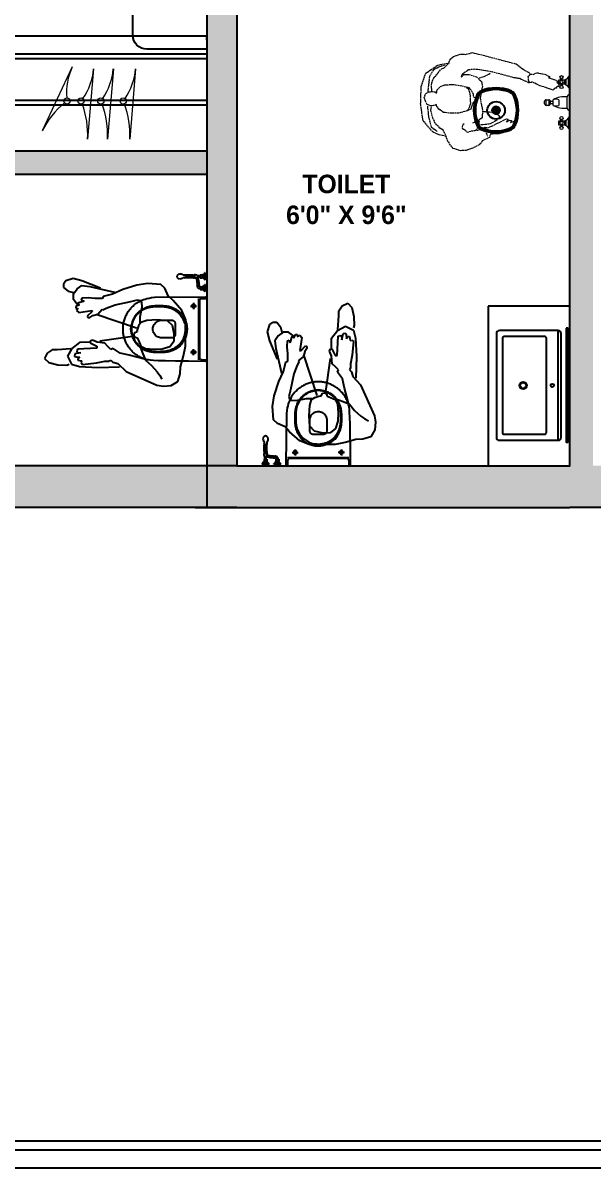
# Model space of a CAD drawing. Header units: inches. Extents: x 9636 to 21597, y -10243 to 557.
# Drawn here: x 15646.3 to 15769.6, y -8296.4 to -8049 of the extents above; entities that cross this region are included whole.
import ezdxf

# ---------------------------------------------------------------- set-up
doc = ezdxf.new("R2010")
doc.units = ezdxf.units.IN
doc.header["$MEASUREMENT"] = 0
doc.linetypes.add('ACAD_ISO02W100', pattern=[15, 12, -3])
doc.linetypes.add('CENTER2', pattern=[1.125, 0.75, -0.125, 0.125, -0.125])
for name, color, linetype, lineweight in [('col.', 31, 'Continuous', 0), ('FURNI', 140, 'Continuous', 18), ('Furniture', 251, 'Continuous', 18), ('WALL', 23, 'Continuous', 15)]:
    doc.layers.add(name, color=color, linetype=linetype, lineweight=lineweight)
for name, color, linetype in [('Edges', 7, 'Continuous'), ('IEL-HATCH-002', 7, 'Continuous'), ('sanit acces', 4, 'Continuous')]:
    doc.layers.add(name, color=color, linetype=linetype)
doc.styles.add('HEMI', font='stylu.ttf')
doc.styles.get("Standard").update_dxf_attribs({"font": 'arial.ttf'})
doc.dimstyles.get("Standard").update_dxf_attribs({"dimtxt": 0.18, "dimasz": 0.18, "dimexe": 0.18, "dimexo": 0.0625, "dimgap": 0.09, "dimtad": 0, "dimtih": 1, "dimtoh": 1, "dimdec": 0, "dimzin": 0, "dimdsep": 46, "dimlunit": 4, "dimtxsty": 'Standard', "dimcen": 0.09, "dimadec": 0, "dimazin": 0, "dimtfac": 1, "dimtdec": 0, "dimtofl": 0, "dimtmove": 0, "dimatfit": 3, "dimfxl": 1, "dimtolj": 1, "dimtzin": 0, "dimarcsym": 0})

# ---------------------------------------------------------------- blocks, each defined once
blk = doc.blocks.new('R91')
at = {"color": 9, "linetype": 'ByBlock', "true_color": 0xbbbcbf}
for p, q in [((-441, 953), (-503, 917)), ((-372, 958), (-441, 953)), ((-313, 950), (-372, 958)), ((-34, 825), (-313, 950)), ((-524, 846), (-527, 783)), ((-503, 917), (-524, 846)), ((-340, 863), (-358, 896)), ((-316, 828), (-340, 863)), ((-265, 771), (-316, 828)), ((-527, 783), (-554, 685)), ((-209, 724), (-265, 771)), ((41, 754), (-34, 825)), ((222, 789), (26, 783)), ((85, 742), (41, 754)), ((103, 724), (85, 742)), ((124, 733), (103, 724)), ((157, 733), (124, 733)), ((234, 748), (157, 733)), ((388, 780), (222, 789)), ((359, 762), (234, 748)), ((371, 745), (359, 762)), ((368, 730), (371, 745)), ((403, 724), (368, 730)), ((460, 759), (388, 780)), ((495, 688), (460, 759)), ((501, 768), (481, 759)), ((582, 765), (501, 768)), ((665, 745), (582, 765)), ((704, 709), (665, 745)), ((-554, 685), (-572, 596)), ((-286, 623), (-361, 620)), ((-209, 617), (-286, 623)), ((-185, 667), (-209, 724)), ((-200, 715), (-63, 679)), ((-161, 602), (-185, 667)), ((-63, 679), (20, 661)), ((20, 661), (82, 617)), ((82, 617), (103, 626)), ((103, 626), (130, 599)), ((231, 614), (406, 623)), ((374, 656), (430, 667)), ((409, 653), (374, 656)), ((383, 697), (403, 709)), ((418, 694), (383, 697)), ((403, 709), (403, 724)), ((406, 623), (412, 638)), ((412, 638), (409, 653)), ((433, 691), (418, 694)), ((430, 667), (433, 691)), ((457, 617), (495, 688)), ((466, 620), (588, 629)), ((588, 629), (635, 629)), ((635, 629), (680, 659)), ((680, 659), (704, 709)), ((-572, 596), (-574, 359)), ((-468, 549), (-470, 486)), ((-429, 599), (-468, 549)), ((-361, 620), (-429, 599)), ((-167, 596), (-209, 617)), ((-149, 552), (-167, 596)), ((-135, 522), (-149, 552)), ((-117, 516), (-135, 522)), ((-93, 510), (204, 552)), ((130, 599), (157, 569)), ((157, 569), (228, 561)), ((228, 561), (270, 543)), ((231, 596), (231, 614)), ((290, 566), (231, 596)), ((270, 543), (290, 552)), ((290, 552), (290, 566)), ((293, 561), (388, 563)), ((388, 563), (457, 617)), ((-470, 486), (-453, 409)), ((-147, 412), (-132, 457)), ((-135, 468), (-108, 480)), ((-132, 457), (-135, 468)), ((-129, 433), (237, 311)), ((-105, 498), (-117, 516)), ((-108, 480), (-105, 498)), ((-574, 359), (-539, 275)), ((-453, 409), (-408, 367)), ((-408, 367), (-313, 359)), ((-313, 359), (-221, 365)), ((-221, 365), (-167, 382)), ((-176, 243), (-158, 335)), ((-167, 382), (-147, 412)), ((-158, 335), (-158, 385)), ((267, 320), (222, 308)), ((293, 338), (267, 320)), ((273, 284), (317, 326)), ((311, 338), (293, 338)), ((317, 326), (311, 338)), ((-539, 275), (-459, 183)), ((-173, 198), (-176, 243)), ((65, 222), (-78, 192)), ((145, 252), (65, 222)), ((177, 269), (145, 252)), ((183, 261), (177, 269)), ((222, 308), (183, 261)), ((276, 275), (273, 284)), ((394, 293), (276, 275)), ((344, 189), (403, 207)), ((388, 222), (421, 237)), ((406, 216), (388, 222)), ((415, 275), (394, 293)), ((400, 255), (415, 275)), ((421, 252), (400, 255)), ((403, 207), (406, 216)), ((406, 222), (442, 174)), ((421, 237), (421, 252)), ((-459, 183), (-414, 142)), ((-414, 142), (-384, 73)), ((-164, 183), (-173, 198)), ((-138, 177), (-164, 183)), ((-78, 192), (-138, 177)), ((-4, 85), (88, 127)), ((177, 85), (70, 109)), ((88, 127), (174, 148)), ((174, 148), (180, 166)), ((180, 166), (246, 166)), ((246, 166), (308, 160)), ((308, 160), (365, 163)), ((371, 180), (344, 189)), ((365, 163), (371, 180)), ((442, 124), (409, 79)), ((442, 174), (442, 124)), ((490, 100), (442, 112)), ((-384, 73), (-349, 38)), ((-349, 38), (-230, 29)), ((-230, 29), (-132, 44)), ((-132, 44), (-4, 85)), ((293, 59), (177, 85)), ((198, 73), (365, 5)), ((365, 50), (293, 59)), ((409, 79), (365, 50)), ((365, 5), (445, -16)), ((445, -16), (510, 5)), ((531, 68), (490, 100)), ((510, 5), (531, 35)), ((531, 35), (531, 68))]:
    blk.add_line(p, q, dxfattribs=at)
blk = doc.blocks.new('wall handshower (top)')
at = {"color": 0}
for p, q in [((29.5, 0), (-29.5, 0)), ((-29.5, 0), (-29.5, -2.7)), ((29.5, 0), (29.5, -2.7)), ((129.5, 0), (70.5, 0)), ((70.5, 0), (70.5, -2.7)), ((129.5, 0), (129.5, -2.7)), ((-27.3, -4), (27.3, -4)), ((-21.5, -10.1), (0, -10.1)), ((-14.1, -10.1), (-14.1, -24.7)), ((-12, -42.7), (-12, -25.9)), ((-12, -25.9), (-0.1, -25.9)), ((-12, -42.7), (11.8, -42.7)), ((-6, -25.9), (-6, -10.1)), ((11.8, -25.9), (-0.1, -25.9)), ((21.5, -10.1), (0, -10.1)), ((5.9, -25.9), (5.9, -10.1)), ((11.8, -42.7), (11.8, -25.9)), ((14, -10.1), (14, -24.7)), ((72.7, -4), (127.3, -4)), ((78.5, -10.1), (100, -10.1)), ((85.9, -10.1), (85.9, -24.7)), ((88, -42.7), (88, -25.9)), ((88, -25.9), (99.9, -25.9)), ((88, -42.7), (111.8, -42.7)), ((88, -101), (88, -95.2)), ((94, -25.9), (94, -10.1)), ((94.8, -45.5), (94.8, -67.4)), ((111.8, -25.9), (99.9, -25.9)), ((121.5, -10.1), (100, -10.1)), ((105.1, -45.5), (105.1, -67.7)), ((105.9, -25.9), (105.9, -10.1)), ((111.1, -101), (111.1, -95.2)), ((111.8, -42.7), (111.8, -25.9)), ((114, -10.1), (114, -24.7)), ((88, -108.4), (88, -165.2)), ((88.6, -107.2), (88.6, -164.5)), ((89.5, -105.8), (89.5, -163.6)), ((90.7, -104.4), (90.7, -162.5)), ((92.2, -103.2), (92.2, -161.5)), ((93.8, -102.1), (93.8, -160.7)), ((95.7, -101.4), (95.7, -160)), ((97.7, -100.9), (97.7, -159.6)), ((99.7, -100.8), (99.7, -159.5)), ((101.7, -101), (101.7, -159.7)), ((103.7, -101.5), (103.7, -160.1)), ((105.5, -102.3), (105.5, -160.8)), ((107.1, -103.3), (107.1, -161.6)), ((108.5, -104.5), (108.5, -162.6)), ((109.6, -105.8), (109.6, -163.6)), ((110.4, -107), (110.4, -164.4)), ((110.9, -107.8), (110.9, -164.9)), ((111.1, -108.4), (111.1, -165.2))]:
    blk.add_line(p, q, dxfattribs=at)
for centre, radius, start, end in [((-27.4, -1.6), 2.41, 207.91788, 271.97177), ((-15, 2), 13.8, 205.78965, 241.65642), ((-10.4, -20.2), 5.86, 230.07929, 254.09241), ((16.8, -40.9), 24.5, 184.30109, 218.58505), ((22.3, -35.7), 32.1, 219.66968, 269.63365), ((22, -37.7), 15.3, 199.05037, 270.60848), ((10.2, -20.2), 5.86, 285.90759, 309.92071), ((15, 2), 13.8, 298.34358, 334.21035), ((-21.2, -678.9), 627.4, 81.06025, 86.04027), ((-119, -1558.6), 1497.4, 82.50725, 84.59327), ((27.4, -1.6), 2.41, 268.02823, 332.08212), ((72.6, -1.6), 2.41, 207.91788, 271.97177), ((85, 2), 13.8, 205.78965, 241.65642), ((71.4, -103.7), 44.8, 58.5932, 83.7686), ((73.1, -100.5), 26.8, 64.08238, 83.22663), ((115.2, -81.1), 30.7, 168.40043, 207.22729), ((99.5, -83.4), 16.7, 30.51062, 149.48938), ((89.6, -20.2), 5.86, 230.07929, 254.09241), ((99.6, -108.5), 17.6, 49.01472, 130.98528), ((99.6, -109.9), 14.6, 37.5398, 142.4602), ((99.6, -110.3), 13.8, 33.13706, 146.86294), ((99.9, -36.8), 10, 215.7762, 324.2238), ((83.8, -81.1), 30.7, 332.77271, 11.59957), ((110.2, -20.2), 5.86, 285.90759, 309.92071), ((115, 2), 13.8, 298.34358, 334.21035), ((127.4, -1.6), 2.41, 268.02823, 332.08212), ((72.4, -182), 17, 302.64813, 343.71205), ((90.1, -104.7), 2.8, 137.30645, 222.69355), ((90.1, -168.9), 2.8, 137.30645, 222.69355), ((89.2, -101.9), 1.5, 143.14409, 216.85591), ((89.2, -107.5), 1.5, 143.14409, 216.85591), ((89.2, -166.1), 1.5, 143.14409, 216.85591), ((89.2, -171.7), 1.5, 143.14409, 216.85591), ((99.6, -112.3), 12.9, 26.35513, 153.64487), ((99.6, -113.4), 12.6, 23.43682, 156.56318), ((99.6, -174.1), 14.6, 37.5398, 142.4602), ((99.6, -174.6), 13.8, 33.13706, 146.86294), ((99.6, -176.5), 12.9, 26.35513, 153.64487), ((99.6, -177.6), 12.6, 23.43682, 156.56318), ((41.8, -182.1), 47.1, 354.37474, 11.64294), ((157.3, -182.1), 47.1, 168.35706, 185.62526), ((126.7, -182), 17, 196.28795, 237.35187), ((109.9, -101.9), 1.5, 323.14409, 36.85591), ((109.1, -104.7), 2.8, 317.30645, 42.69355), ((109.9, -107.5), 1.5, 323.14409, 36.85591), ((109.9, -166.1), 1.5, 323.14409, 36.85591), ((109.1, -168.9), 2.8, 317.30645, 42.69355), ((109.9, -171.7), 1.5, 323.14409, 36.85591), ((119.7, -215.3), 42.7, 153.51235, 181.25169), ((99.5, -216.6), 22.5, 179.13511, 0.86489), ((79.4, -215.3), 42.7, 358.74831, 26.48765)]:
    blk.add_arc(centre, radius, start, end, dxfattribs=at)
blk = doc.blocks.new('Duravit Wall Hung Toilet pl')
at = {"layer": 'Edges'}
for p, q in [((0.4989, 0.516), (0.4995, 0.5167)), ((0.4995, 0.5167), (0.5002, 0.5173)), ((0.5002, 0.5173), (0.501, 0.5178)), ((0.501, 0.5178), (0.5018, 0.5183)), ((0.5018, 0.5183), (0.5027, 0.5186)), ((0.5027, 0.5186), (0.5036, 0.5187)), ((0.5036, 0.5187), (0.5045, 0.5188)), ((0.5045, 0.5188), (0.5074, 0.5188)), ((0.5074, 0.4888), (0.5074, 0.5188)), ((0.5074, 0.5188), (0.8527, 0.5188)), ((0.8527, 0.4888), (0.8527, 0.5188)), ((0.8527, 0.5188), (0.8556, 0.5188)), ((0.8556, 0.5188), (0.8565, 0.5187)), ((0.8565, 0.5187), (0.8574, 0.5186)), ((0.8574, 0.5186), (0.8583, 0.5183)), ((0.8583, 0.5183), (0.8591, 0.5178)), ((0.8591, 0.5178), (0.8599, 0.5173)), ((0.8599, 0.5173), (0.8606, 0.5167)), ((0.8606, 0.5167), (0.8612, 0.516)), ((0.4975, 0.5127), (0.4977, 0.5136)), ((0.4975, 0.5118), (0.4975, 0.5127)), ((0.5001, 0.2238), (0.4975, 0.5118)), ((0.4977, 0.5136), (0.498, 0.5144)), ((0.498, 0.5144), (0.4984, 0.5153)), ((0.4984, 0.5153), (0.4989, 0.516)), ((0.5075, 0.4875), (0.5074, 0.4888)), ((0.8527, 0.4738), (0.5074, 0.4738)), ((0.5078, 0.4862), (0.5075, 0.4875)), ((0.5082, 0.485), (0.5078, 0.4862)), ((0.5088, 0.4838), (0.5082, 0.485)), ((0.5095, 0.4827), (0.5088, 0.4838)), ((0.5104, 0.4817), (0.5095, 0.4827)), ((0.5113, 0.4809), (0.5104, 0.4817)), ((0.5124, 0.4801), (0.5113, 0.4809)), ((0.5136, 0.4796), (0.5124, 0.4801)), ((0.5148, 0.4791), (0.5136, 0.4796)), ((0.5161, 0.4789), (0.5148, 0.4791)), ((0.5174, 0.4788), (0.5161, 0.4789)), ((0.8427, 0.4788), (0.5174, 0.4788)), ((0.543, 0.4509), (0.5451, 0.4525)), ((0.5451, 0.4525), (0.5475, 0.4535)), ((0.5475, 0.4535), (0.5501, 0.4538)), ((0.5501, 0.4538), (0.5501, 0.4608)), ((0.5501, 0.4538), (0.5526, 0.4535)), ((0.5501, 0.4438), (0.5501, 0.4538)), ((0.5526, 0.4535), (0.5551, 0.4525)), ((0.5551, 0.4525), (0.5571, 0.4509)), ((0.803, 0.4509), (0.8051, 0.4525)), ((0.8051, 0.4525), (0.8075, 0.4535)), ((0.8075, 0.4535), (0.8101, 0.4538)), ((0.8101, 0.4538), (0.8101, 0.4608)), ((0.8101, 0.4538), (0.8126, 0.4535)), ((0.8101, 0.4438), (0.8101, 0.4538)), ((0.8126, 0.4535), (0.8151, 0.4525)), ((0.8151, 0.4525), (0.8171, 0.4509)), ((0.844, 0.4789), (0.8427, 0.4788)), ((0.8453, 0.4791), (0.844, 0.4789)), ((0.8465, 0.4796), (0.8453, 0.4791)), ((0.8477, 0.4801), (0.8465, 0.4796)), ((0.8488, 0.4809), (0.8477, 0.4801)), ((0.8498, 0.4817), (0.8488, 0.4809)), ((0.8506, 0.4827), (0.8498, 0.4817)), ((0.8513, 0.4838), (0.8506, 0.4827)), ((0.8519, 0.485), (0.8513, 0.4838)), ((0.8523, 0.4862), (0.8519, 0.485)), ((0.8526, 0.4875), (0.8523, 0.4862)), ((0.8527, 0.4888), (0.8526, 0.4875)), ((0.8612, 0.516), (0.8617, 0.5153)), ((0.8617, 0.5153), (0.8621, 0.5144)), ((0.8621, 0.5144), (0.8624, 0.5136)), ((0.8624, 0.5136), (0.8626, 0.5127)), ((0.8626, 0.5127), (0.8626, 0.5118)), ((0.5331, 0.4438), (0.5401, 0.4438)), ((0.5401, 0.4438), (0.5404, 0.4464)), ((0.5404, 0.4412), (0.5401, 0.4438)), ((0.5401, 0.4438), (0.5501, 0.4438)), ((0.5404, 0.4464), (0.5414, 0.4488)), ((0.5414, 0.4388), (0.5404, 0.4412)), ((0.5414, 0.4488), (0.543, 0.4509)), ((0.543, 0.4367), (0.5414, 0.4388)), ((0.5451, 0.4351), (0.543, 0.4367)), ((0.5475, 0.4341), (0.5451, 0.4351)), ((0.5501, 0.4338), (0.5475, 0.4341)), ((0.5501, 0.4438), (0.5601, 0.4438)), ((0.5501, 0.4338), (0.5501, 0.4438)), ((0.5526, 0.4341), (0.5501, 0.4338)), ((0.5501, 0.4268), (0.5501, 0.4338)), ((0.5551, 0.4351), (0.5526, 0.4341)), ((0.5571, 0.4367), (0.5551, 0.4351)), ((0.5571, 0.4509), (0.5587, 0.4488)), ((0.5587, 0.4388), (0.5571, 0.4367)), ((0.5587, 0.4488), (0.5597, 0.4464)), ((0.5597, 0.4412), (0.5587, 0.4388)), ((0.5597, 0.4464), (0.5601, 0.4438)), ((0.5601, 0.4438), (0.5597, 0.4412)), ((0.5601, 0.4438), (0.5671, 0.4438)), ((0.8001, 0.4438), (0.7931, 0.4438)), ((0.8001, 0.4438), (0.8004, 0.4464)), ((0.8101, 0.4438), (0.8001, 0.4438)), ((0.8004, 0.4412), (0.8001, 0.4438)), ((0.8004, 0.4464), (0.8014, 0.4488)), ((0.8014, 0.4388), (0.8004, 0.4412)), ((0.8014, 0.4488), (0.803, 0.4509)), ((0.803, 0.4367), (0.8014, 0.4388)), ((0.8051, 0.4351), (0.803, 0.4367)), ((0.8075, 0.4341), (0.8051, 0.4351)), ((0.8101, 0.4338), (0.8075, 0.4341)), ((0.8201, 0.4438), (0.8101, 0.4438)), ((0.8101, 0.4338), (0.8101, 0.4438)), ((0.8126, 0.4341), (0.8101, 0.4338)), ((0.8101, 0.4268), (0.8101, 0.4338)), ((0.8151, 0.4351), (0.8126, 0.4341)), ((0.8171, 0.4367), (0.8151, 0.4351)), ((0.8171, 0.4509), (0.8187, 0.4488)), ((0.8187, 0.4388), (0.8171, 0.4367)), ((0.8187, 0.4488), (0.8197, 0.4464)), ((0.8197, 0.4412), (0.8187, 0.4388)), ((0.8197, 0.4464), (0.8201, 0.4438)), ((0.8201, 0.4438), (0.8197, 0.4412)), ((0.8271, 0.4438), (0.8201, 0.4438))]:
    blk.add_line(p, q, dxfattribs=at)
for points in [[(0.8626, 0.5118), (0.8616, 0.4157), (0.8606, 0.3413), (0.8595, 0.2857), (0.8583, 0.2458), (0.857, 0.2184), (0.8556, 0.2007), (0.8541, 0.1894), (0.8525, 0.1816), (0.8507, 0.1747), (0.8488, 0.1682), (0.8467, 0.1621), (0.8445, 0.1562), (0.8422, 0.1506), (0.8397, 0.1451), (0.837, 0.1399), (0.8342, 0.1348), (0.8312, 0.1298), (0.828, 0.1249), (0.8247, 0.1201), (0.8212, 0.1155), (0.8176, 0.1109), (0.8139, 0.1065), (0.8099, 0.1021), (0.8059, 0.098), (0.8017, 0.0939), (0.7974, 0.09), (0.793, 0.0862), (0.7884, 0.0826), (0.7837, 0.0791), (0.7789, 0.0758), (0.774, 0.0727), (0.769, 0.0697), (0.7639, 0.0668), (0.7588, 0.0642), (0.7535, 0.0617), (0.7482, 0.0594), (0.7427, 0.0572), (0.7373, 0.0553), (0.7317, 0.0535), (0.7261, 0.0519), (0.7205, 0.0505), (0.7148, 0.0493), (0.709, 0.0482), (0.7033, 0.0474), (0.6975, 0.0467), (0.6917, 0.0462), (0.6859, 0.0459), (0.6801, 0.0458), (0.6742, 0.0459), (0.6684, 0.0462), (0.6626, 0.0467), (0.6568, 0.0474), (0.6511, 0.0482), (0.6453, 0.0493), (0.6396, 0.0505), (0.634, 0.0519), (0.6284, 0.0535), (0.6229, 0.0553), (0.6174, 0.0572), (0.612, 0.0594), (0.6066, 0.0617), (0.6014, 0.0642), (0.5962, 0.0668), (0.5911, 0.0697), (0.5861, 0.0727), (0.5812, 0.0758), (0.5764, 0.0791), (0.5717, 0.0826), (0.5672, 0.0862), (0.5627, 0.09), (0.5584, 0.0939), (0.5542, 0.098), (0.5502, 0.1022), (0.5462, 0.1065), (0.5424, 0.1111), (0.5387, 0.1159), (0.535, 0.121), (0.5315, 0.1265), (0.5279, 0.1322), (0.5244, 0.1384), (0.521, 0.1451), (0.5176, 0.1524), (0.5143, 0.1607), (0.5111, 0.17), (0.508, 0.1808), (0.5052, 0.1932), (0.5025, 0.2074), (0.5001, 0.2238)], [(0.6801, 0.0908), (0.6679, 0.0926), (0.6573, 0.0946), (0.648, 0.0968), (0.64, 0.0991), (0.633, 0.1015), (0.6269, 0.104), (0.6215, 0.1066), (0.6165, 0.1092), (0.6119, 0.1118), (0.6076, 0.1144), (0.6036, 0.1171), (0.5998, 0.1199), (0.5962, 0.1227), (0.5929, 0.1256), (0.5896, 0.1285), (0.5865, 0.1316), (0.5835, 0.1347), (0.5807, 0.1379), (0.5779, 0.1413), (0.5752, 0.1447), (0.5727, 0.1482), (0.5702, 0.1518), (0.5679, 0.1555), (0.5657, 0.1592), (0.5637, 0.1631), (0.5618, 0.1669), (0.5599, 0.1709), (0.5583, 0.1749), (0.5567, 0.1789), (0.5553, 0.183), (0.5541, 0.1872), (0.5529, 0.1914), (0.5519, 0.1956), (0.5511, 0.1999), (0.5503, 0.2043), (0.5497, 0.2087), (0.5492, 0.2133), (0.5487, 0.218), (0.5484, 0.2229), (0.5481, 0.2279), (0.5479, 0.2332), (0.5477, 0.2385), (0.5476, 0.244), (0.5476, 0.2496), (0.5476, 0.2551), (0.5477, 0.2606), (0.5479, 0.266), (0.5481, 0.2712), (0.5484, 0.2763), (0.5487, 0.2811), (0.5492, 0.2858), (0.5497, 0.2904), (0.5503, 0.2949), (0.5511, 0.2992), (0.5519, 0.3035), (0.5529, 0.3078), (0.5541, 0.3119), (0.5553, 0.3161), (0.5567, 0.3202), (0.5583, 0.3242), (0.5599, 0.3283), (0.5618, 0.3322), (0.5637, 0.3361), (0.5657, 0.3399), (0.5679, 0.3436), (0.5702, 0.3473), (0.5727, 0.3509), (0.5752, 0.3544), (0.5779, 0.3578), (0.5807, 0.3612), (0.5835, 0.3644), (0.5865, 0.3676), (0.5896, 0.3706), (0.5928, 0.3736), (0.5961, 0.3764), (0.5995, 0.3791), (0.6029, 0.3817), (0.6065, 0.3842), (0.6101, 0.3866), (0.6138, 0.3888), (0.6176, 0.391), (0.6215, 0.393), (0.6254, 0.3949), (0.6293, 0.3966), (0.6334, 0.3982), (0.6375, 0.3997), (0.6416, 0.401), (0.6458, 0.4022), (0.65, 0.4033), (0.6542, 0.4042), (0.6585, 0.405), (0.6628, 0.4057), (0.6671, 0.4062), (0.6714, 0.4065), (0.6757, 0.4067), (0.6801, 0.4068), (0.6844, 0.4067), (0.6888, 0.4065), (0.6932, 0.4061), (0.6977, 0.4055), (0.7023, 0.4047), (0.7071, 0.4037), (0.712, 0.4025), (0.7171, 0.4011), (0.7224, 0.3994), (0.728, 0.3973), (0.7341, 0.3947), (0.7407, 0.3914), (0.748, 0.3873), (0.756, 0.3822), (0.7648, 0.3761), (0.7747, 0.3687)], [(0.7711, 0.132), (0.7617, 0.1249), (0.7531, 0.119), (0.7454, 0.1141), (0.7384, 0.1101), (0.7321, 0.1069), (0.7262, 0.1044), (0.7208, 0.1024), (0.7157, 0.1008), (0.7108, 0.0994), (0.7061, 0.0982), (0.7015, 0.0973), (0.697, 0.0965), (0.6927, 0.096), (0.6884, 0.0956), (0.6842, 0.0953), (0.6801, 0.0953), (0.6759, 0.0953), (0.6717, 0.0956), (0.6675, 0.0959), (0.6634, 0.0964), (0.6593, 0.097), (0.6552, 0.0978), (0.6511, 0.0986), (0.647, 0.0997), (0.643, 0.1008), (0.639, 0.1021), (0.6351, 0.1036), (0.6312, 0.1051), (0.6274, 0.1068), (0.6237, 0.1086), (0.6199, 0.1105), (0.6163, 0.1126), (0.6127, 0.1147), (0.6092, 0.117), (0.6058, 0.1194), (0.6025, 0.1219), (0.5992, 0.1246), (0.5961, 0.1273), (0.593, 0.1301), (0.59, 0.1331), (0.5872, 0.1361), (0.5844, 0.1392), (0.5817, 0.1424), (0.5791, 0.1457), (0.5767, 0.1491), (0.5744, 0.1526), (0.5721, 0.1561), (0.57, 0.1597), (0.568, 0.1634), (0.5662, 0.1671), (0.5645, 0.1709), (0.5628, 0.1748), (0.5614, 0.1787), (0.56, 0.1826), (0.5588, 0.1866), (0.5577, 0.1907), (0.5568, 0.1947), (0.5559, 0.1989), (0.5552, 0.2031), (0.5546, 0.2074), (0.5541, 0.2119), (0.5537, 0.2166), (0.5533, 0.2214), (0.5531, 0.2265), (0.5529, 0.2318), (0.5527, 0.2373), (0.5526, 0.2429), (0.5526, 0.2485), (0.5527, 0.2542), (0.5528, 0.2598), (0.553, 0.2653), (0.5532, 0.2705), (0.5536, 0.2755), (0.554, 0.2803), (0.5545, 0.2848), (0.5552, 0.2892), (0.5559, 0.2934), (0.5567, 0.2975), (0.5576, 0.3015), (0.5587, 0.3055), (0.5599, 0.3094), (0.5612, 0.3132), (0.5626, 0.317), (0.5642, 0.3208), (0.5659, 0.3245), (0.5677, 0.3282), (0.5696, 0.3318), (0.5716, 0.3353), (0.5738, 0.3388), (0.576, 0.3422), (0.5785, 0.3456), (0.5811, 0.349), (0.5839, 0.3523), (0.587, 0.3557), (0.5903, 0.3591), (0.5939, 0.3625), (0.5978, 0.366), (0.6022, 0.3696), (0.6072, 0.3733), (0.613, 0.3771), (0.6198, 0.3811), (0.6276, 0.3852), (0.6368, 0.3896), (0.6474, 0.3941)], [(0.6474, 0.3941), (0.6589, 0.3954), (0.6691, 0.3962), (0.678, 0.3965), (0.6858, 0.3964), (0.6927, 0.3959), (0.6989, 0.3952), (0.7045, 0.3942), (0.7096, 0.3931), (0.7144, 0.3919), (0.719, 0.3906), (0.7233, 0.3891), (0.7274, 0.3876), (0.7314, 0.386), (0.7352, 0.3843), (0.7388, 0.3824), (0.7424, 0.3804), (0.7459, 0.3784), (0.7494, 0.3762), (0.7527, 0.3739), (0.756, 0.3715), (0.7593, 0.369), (0.7624, 0.3664), (0.7654, 0.3637), (0.7684, 0.3609), (0.7713, 0.358), (0.774, 0.355), (0.7767, 0.3519), (0.7793, 0.3487), (0.7817, 0.3455), (0.7841, 0.3422), (0.7864, 0.3388), (0.7885, 0.3353), (0.7905, 0.3318), (0.7924, 0.3282), (0.7942, 0.3245), (0.7959, 0.3208), (0.7975, 0.317), (0.7989, 0.3132), (0.8002, 0.3094), (0.8014, 0.3055), (0.8025, 0.3015), (0.8034, 0.2975), (0.8042, 0.2934), (0.805, 0.2892), (0.8056, 0.2848), (0.8061, 0.2803), (0.8065, 0.2755), (0.8069, 0.2705), (0.8071, 0.2653), (0.8073, 0.2598), (0.8075, 0.2542), (0.8075, 0.2485), (0.8075, 0.2429), (0.8074, 0.2373), (0.8073, 0.2318), (0.807, 0.2265), (0.8068, 0.2214), (0.8064, 0.2165), (0.806, 0.2118), (0.8054, 0.2071), (0.8047, 0.2025), (0.8038, 0.1978), (0.8027, 0.193), (0.8014, 0.1881), (0.7998, 0.1829), (0.7979, 0.1774), (0.7955, 0.1715), (0.7924, 0.1651), (0.7886, 0.1581), (0.7839, 0.1503), (0.7781, 0.1416), (0.7711, 0.132)], [(0.6496, 0.2247), (0.6447, 0.229), (0.6404, 0.2339), (0.6368, 0.2394), (0.6339, 0.2452), (0.6318, 0.2514), (0.6305, 0.2578), (0.6301, 0.2644), (0.6301, 0.3205), (0.6302, 0.3231), (0.6307, 0.3257), (0.6316, 0.3282), (0.6327, 0.3305), (0.6342, 0.3327), (0.6359, 0.3347), (0.6379, 0.3364), (0.6401, 0.3378), (0.6424, 0.339), (0.6449, 0.3398), (0.6474, 0.3403)], [(0.6474, 0.3403), (0.6501, 0.3405), (0.7101, 0.3405), (0.7127, 0.3403), (0.7152, 0.3398), (0.7177, 0.339), (0.7201, 0.3378), (0.7222, 0.3364), (0.7242, 0.3347), (0.7259, 0.3327), (0.7274, 0.3305), (0.7285, 0.3282), (0.7294, 0.3257), (0.7299, 0.3231), (0.7301, 0.3205)], [(0.7747, 0.3687), (0.7819, 0.3587), (0.7879, 0.3497), (0.7928, 0.3416), (0.7968, 0.3343), (0.8, 0.3276), (0.8025, 0.3215), (0.8045, 0.3158), (0.8061, 0.3105), (0.8075, 0.3053), (0.8086, 0.3004), (0.8095, 0.2955), (0.8103, 0.2908), (0.8109, 0.286), (0.8114, 0.2812), (0.8117, 0.2763), (0.812, 0.2712), (0.8122, 0.266), (0.8124, 0.2606), (0.8125, 0.2551), (0.8125, 0.2496), (0.8125, 0.244), (0.8124, 0.2385), (0.8122, 0.2332), (0.812, 0.2279), (0.8117, 0.2229), (0.8114, 0.218), (0.8109, 0.2133), (0.8104, 0.2087), (0.8098, 0.2043), (0.809, 0.1999), (0.8082, 0.1956), (0.8072, 0.1914), (0.8061, 0.1872), (0.8048, 0.183), (0.8034, 0.1789), (0.8018, 0.1749), (0.8002, 0.1709), (0.7984, 0.1669), (0.7964, 0.1631), (0.7944, 0.1592), (0.7922, 0.1555), (0.7899, 0.1518), (0.7874, 0.1482), (0.7849, 0.1447), (0.7822, 0.1413), (0.7795, 0.1379), (0.7766, 0.1347), (0.7736, 0.1316), (0.7705, 0.1285), (0.7673, 0.1256), (0.7639, 0.1227), (0.7603, 0.1199), (0.7565, 0.1171), (0.7525, 0.1144), (0.7482, 0.1118), (0.7436, 0.1092), (0.7386, 0.1066), (0.7332, 0.104), (0.7271, 0.1015), (0.7201, 0.0991), (0.7121, 0.0968), (0.7028, 0.0946), (0.6922, 0.0926), (0.6801, 0.0908)], [(0.7301, 0.3205), (0.7301, 0.2644), (0.7296, 0.2578), (0.7284, 0.2514), (0.7263, 0.2452), (0.7234, 0.2394), (0.7197, 0.2339), (0.7154, 0.229), (0.7105, 0.2247), (0.7051, 0.2211), (0.6992, 0.2182)], [(0.6992, 0.2182), (0.693, 0.2161), (0.6866, 0.2148), (0.6801, 0.2144), (0.6735, 0.2148), (0.6671, 0.2161), (0.6609, 0.2182), (0.6551, 0.2211), (0.6496, 0.2247)]]:
    blk.add_lwpolyline(points, dxfattribs=at)
blk = doc.blocks.new('RGF')
at = {"xscale": 38.34206489527691, "yscale": 38.34206489527691, "zscale": 38.34206489527691}
blk.add_blockref('Duravit Wall Hung Toilet pl', (4343.89, 735.65), dxfattribs=at)
at = {"layer": 'sanit acces', "color": 250, "lineweight": 9, "xscale": -0.025408890989909, "yscale": 0.025408890989909, "zscale": 0.025408890989909}
blk.add_blockref('wall handshower (top)', (4361.11, 755.19), dxfattribs=at)
blk = doc.blocks.new('46u46 u')
at = {"layer": 'Furniture', "color": 133, "lineweight": -2, "true_color": 0x84cdcc}
for p, q in [((1719223.22, 5855.25), (1719238.43, 5853.97)), ((1719223.22, 5850.43), (1719238.43, 5849.14)), ((1719223.22, 5846.14), (1719238.43, 5844.86)), ((1719222.81, 5841.56), (1719236.62, 5835.07))]:
    blk.add_line(p, q, dxfattribs=at)
for centre in [(1719230.18, 5852.56), (1719230.18, 5847.73), (1719230.18, 5843.45), (1719230.18, 5840.42)]:
    blk.add_circle(centre, 0.673, dxfattribs=at)
for centre, radius, start, end in [((1719222.13, 5842.1), 13.19, 55.3487, 85.2486), ((1719237.35, 5835.38), 18.62, 86.6903, 110.6016), ((1719222.13, 5837.28), 13.19, 55.3487, 85.2486), ((1719237.35, 5830.56), 18.62, 86.6903, 110.6016), ((1719222.13, 5833), 13.19, 55.3487, 85.2486), ((1719237.35, 5826.27), 18.62, 86.6903, 110.6016), ((1719228.44, 5853.49), 13.19, 244.7514, 274.6513), ((1719244.98, 5851.7), 18.62, 219.3984, 243.3097)]:
    blk.add_arc(centre, radius, start, end, dxfattribs=at)
blk = doc.blocks.new('R95')
at = {"color": 0, "linetype": 'ByBlock'}
for p, q in [((-98.8, 714.9), (-136, 663.4)), ((-45.2, 731.4), (-98.8, 714.9)), ((-3.9, 729.4), (-45.2, 731.4)), ((49.7, 710.8), (-3.9, 729.4)), ((105.4, 679.9), (49.7, 710.8)), ((113.7, 659.3), (105.4, 679.9)), ((-245.3, 595.4), (-317.5, 512.9)), ((-259.7, 556.2), (-214.3, 591.3)), ((-199.9, 616), (-245.3, 595.4)), ((-148.3, 626.3), (-199.9, 616)), ((-154.5, 616), (-171, 581)), ((-136, 663.4), (-154.5, 616)), ((-12.2, 578.9), (4.3, 595.4)), ((4.3, 595.4), (35.3, 587.1)), ((35.3, 587.1), (62.1, 583)), ((167.3, 634.6), (113.7, 659.3)), ((138.4, 585.1), (146.7, 607.8)), ((146.7, 607.8), (154.9, 624.2)), ((173.5, 611.9), (167.3, 634.6)), ((202.4, 607.8), (173.5, 611.9)), ((239.5, 607.8), (202.4, 607.8)), ((282.8, 595.4), (239.5, 607.8)), ((311.7, 589.2), (282.8, 595.4)), ((326.1, 578.9), (311.7, 589.2)), ((-317.5, 512.9), (-336.1, 391.3)), ((-278.3, 484.1), (-259.7, 556.2)), ((-228.8, 531.5), (-247.4, 492.3)), ((-195.8, 566.5), (-228.8, 531.5)), ((-171, 581), (-195.8, 566.5)), ((-32.8, 566.5), (-12.2, 578.9)), ((-30.7, 545.9), (-32.8, 566.5)), ((-16.3, 535.6), (-30.7, 545.9)), ((82.7, 512.9), (41.5, 531.5)), ((62.1, 583), (82.7, 581)), ((82.7, 560.3), (68.3, 581)), ((82.7, 581), (136.4, 558.3)), ((93, 512.9), (82.7, 560.3)), ((113.7, 490.3), (82.7, 512.9)), ((91, 541.8), (175.5, 533.6)), ((136.4, 558.3), (157, 564.5)), ((138.4, 564.5), (138.4, 585.1)), ((157, 564.5), (220.9, 533.6)), ((175.5, 533.6), (229.2, 500.6)), ((220.9, 533.6), (293.1, 498.5)), ((303.5, 500.6), (293.1, 519.1)), ((293.1, 519.1), (317.9, 506.8)), ((357.1, 552.1), (309.6, 570.7)), ((309.6, 570.7), (332.3, 568.6)), ((317.9, 506.8), (328.2, 510.9)), ((328.2, 510.9), (322, 525.3)), ((322, 525.3), (348.8, 515)), ((332.3, 568.6), (326.1, 578.9)), ((348.8, 515), (355, 525.3)), ((350.9, 535.6), (359.1, 537.7)), ((355, 525.3), (350.9, 535.6)), ((359.1, 537.7), (357.1, 552.1)), ((-286.5, 405.8), (-278.3, 484.1)), ((-247.4, 492.3), (-261.8, 434.6)), ((-261.8, 434.6), (-255.6, 409.9)), ((-202, 428.4), (-216.4, 409.9)), ((-169, 451.1), (-202, 428.4)), ((-113.3, 457.3), (-169, 451.1)), ((-59.6, 457.3), (-113.3, 457.3)), ((2.3, 440.8), (-59.6, 457.3)), ((31.1, 426.4), (2.3, 440.8)), ((12.6, 432.6), (25, 407.8)), ((41.5, 393.4), (31.1, 426.4)), ((99.2, 348), (117.8, 440.8)), ((117.8, 440.8), (113.7, 490.3)), ((167.3, 449), (124, 447)), ((225.1, 465.5), (167.3, 449)), ((243.6, 480), (225.1, 465.5)), ((229.2, 500.6), (243.6, 480)), ((293.1, 498.5), (303.5, 500.6)), ((-336.1, 391.3), (-331.9, 261.5)), ((-301, 368.7), (-309.2, 343.9)), ((-309.2, 343.9), (-298.9, 313)), ((-288.6, 393.4), (-301, 368.7)), ((-270, 401.6), (-288.6, 393.4)), ((-251.5, 403.7), (-270, 401.6)), ((-226.7, 397.5), (-251.5, 403.7)), ((-220.5, 393.4), (-226.7, 397.5)), ((-216.4, 409.9), (-220.5, 393.4)), ((25, 407.8), (31.1, 381)), ((31.1, 381), (29.1, 358.4)), ((29.1, 358.4), (29.1, 329.5)), ((49.7, 376.9), (41.5, 393.4)), ((47.6, 317.1), (49.7, 337.7)), ((62.1, 364.5), (49.7, 376.9)), ((49.7, 337.7), (62.1, 343.9)), ((72.4, 354.2), (62.1, 364.5)), ((62.1, 343.9), (72.4, 354.2)), ((115.7, 259.4), (99.2, 348)), ((-331.9, 261.5), (-298.9, 164.6)), ((-298.9, 313), (-278.3, 300.6)), ((-278.3, 253.2), (-284.5, 300.6)), ((-278.3, 300.6), (-249.4, 298.6)), ((-272.1, 189.3), (-278.3, 253.2)), ((-253.5, 296.5), (-257.7, 249.1)), ((-249.4, 298.6), (-228.8, 300.6)), ((-228.8, 300.6), (-220.5, 313)), ((-220.5, 313), (-214.3, 286.2)), ((-214.3, 286.2), (-191.7, 261.5)), ((-191.7, 261.5), (-158.6, 249.1)), ((-92.6, 247.1), (-32.8, 257.4)), ((-32.8, 257.4), (16.7, 269.7)), ((14.6, 278), (-1.9, 271.8)), ((22.9, 304.8), (14.6, 278)), ((16.7, 269.7), (37.3, 292.4)), ((29.1, 329.5), (22.9, 304.8)), ((37.3, 292.4), (47.6, 317.1)), ((109.5, 224.4), (115.7, 259.4)), ((538.6, 257.4), (480.9, 228.5)), ((579.9, 269.7), (538.6, 257.4)), ((633.5, 288.3), (579.9, 269.7)), ((643.8, 273.8), (633.5, 288.3)), ((658.3, 273.8), (643.8, 273.8)), ((658.3, 261.5), (658.3, 273.8)), ((674.8, 261.5), (658.3, 261.5)), ((674.8, 245), (674.8, 261.5)), ((-243.2, 139.9), (-272.1, 189.3)), ((-257.7, 249.1), (-243.2, 203.8)), ((-243.2, 203.8), (-208.2, 160.5)), ((-158.6, 249.1), (-92.6, 247.1)), ((-32.8, 174.9), (-39, 191.4)), ((-39, 191.4), (-20.4, 172.8)), ((-10.1, 156.4), (-32.8, 174.9)), ((-20.4, 172.8), (18.8, 172.8)), ((18.8, 172.8), (72.4, 191.4)), ((72.4, 191.4), (109.5, 224.4)), ((93, 197.6), (128.1, 189.3)), ((128.1, 189.3), (163.2, 170.8)), ((163.2, 170.8), (175.5, 160.5)), ((346.8, 197.6), (183.8, 154.3)), ((388, 203.8), (346.8, 197.6)), ((456.1, 234.7), (388, 203.8)), ((449.9, 189.3), (452, 218.2)), ((464.4, 174.9), (449.9, 189.3)), ((452, 218.2), (460.2, 224.4)), ((472.6, 232.6), (456.1, 234.7)), ((456.1, 158.4), (466.4, 170.8)), ((466.4, 170.8), (487.1, 172.8)), ((480.9, 228.5), (472.6, 232.6)), ((487.1, 172.8), (513.9, 160.5)), ((513.9, 160.5), (577.8, 172.8)), ((577.8, 172.8), (610.8, 191.4)), ((598.4, 195.5), (666.5, 220.3)), ((610.8, 191.4), (598.4, 195.5)), ((660.3, 232.6), (674.8, 245)), ((668.6, 228.5), (660.3, 232.6)), ((666.5, 220.3), (668.6, 228.5)), ((-298.9, 164.6), (-210.2, 104.8)), ((-204, 121.3), (-243.2, 139.9)), ((-210.2, 104.8), (-125.6, 88.3)), ((-208.2, 160.5), (-183.4, 131.6)), ((-156.6, 104.8), (-204, 121.3)), ((-183.4, 131.6), (-164.8, 125.4)), ((-164.8, 125.4), (-133.9, 94.5)), ((-133.9, 94.5), (-119.5, 61.5)), ((14.6, 139.9), (-10.1, 156.4)), ((60, 135.7), (14.6, 139.9)), ((109.5, 141.9), (60, 135.7)), ((183.8, 154.3), (109.5, 141.9)), ((121.9, 32.7), (363.3, 96.6)), ((363.3, 96.6), (427.2, 144)), ((427.2, 144), (456.1, 158.4)), ((-119.5, 61.5), (-88.5, 38.9)), ((-88.5, 38.9), (-45.2, 24.4)), ((-45.2, 24.4), (-8.1, 26.5)), ((-8.1, 26.5), (43.5, 14.1)), ((43.5, 14.1), (121.9, 32.7))]:
    blk.add_line(p, q, dxfattribs=at)
blk = doc.blocks.new('Faucet - Bathroom front')
at = {"color": 250}
for p, q in [((-0.5, 4.25), (0.5, 4.25)), ((0.5, 3.75), (-0.5, 3.75)), ((-0.5, 3), (0.5, 3)), ((-0.25, 3), (-0.25, 3.5)), ((0.25, 3.5), (0.25, 3)), ((-5, 0), (-2.25, 0)), ((-4.5087, 0.25), (-2.7408, 0.25)), ((-4, 1.625), (-4.25, 1.625)), ((-4, 1.375), (-4.25, 1.375)), ((-3.1442, 0.75), (-4.0979, 0.75)), ((-3.25, 1.625), (-3, 1.625)), ((-3.25, 1.375), (-3, 1.375)), ((-1.5, 0), (1.5, 0)), ((-1, 0.5), (1, 0.5)), ((0.5, 2), (-0.5, 2)), ((2.25, 0), (5, 0)), ((2.7413, 0.25), (4.5092, 0.25)), ((3.25, 1.625), (3, 1.625)), ((3.25, 1.375), (3, 1.375)), ((4.1058, 0.75), (3.1521, 0.75)), ((4, 1.625), (4.25, 1.625)), ((4, 1.375), (4.25, 1.375))]:
    blk.add_line(p, q, dxfattribs=at)
for points in [[(-0.5, 3.75), (-0.5, 4.25)], [(-0.25, 4.5), (0.25, 4.5)], [(0.5, 4.25), (0.5, 3.75)], [(0.25, 3.5), (-0.25, 3.5)]]:
    blk.add_lwpolyline(points, dxfattribs=at)
for points in [[(-4, 1), (-4, 2), (-3.25, 2), (-3.25, 1)], [(3.25, 1), (3.25, 2), (4, 2), (4, 1)]]:
    blk.add_lwpolyline(points, close=True, dxfattribs=at)
for centre in [(-4.5, 1.5), (-3.625, 1.5), (-2.75, 1.5), (2.75, 1.5), (3.625, 1.5), (4.5, 1.5)]:
    blk.add_circle(centre, 0.2795, dxfattribs=at)
for centre, radius, start, end in [((-0.2575, 4.2575), 0.2426, 88.22243, 181.7776), ((0.2575, 4.2575), 0.2426, 358.2224, 91.77757), ((3, 1), 4.0311, 150.2551, 187.125), ((0.6413, 2.5), 1.246, 156.3417, 203.6583), ((-0.2575, 3.7425), 0.2426, 178.2224, 271.7776), ((0.2575, 3.7425), 0.2426, 268.2224, 1.777565), ((-3, 1), 4.0311, 352.875, 29.74488), ((-0.6413, 2.5), 1.246, 336.3417, 23.65835), ((-5.375, 1.375), 1.4252, 285.2551, 344.7449), ((-1.875, 1.375), 1.4252, 195.2551, 254.7449), ((-0.7962, -0.2038), 0.7327, 106.1502, 163.8498), ((0.7962, -0.2038), 0.7327, 16.1502, 73.84979), ((1.875, 1.375), 1.4252, 285.2551, 344.7449), ((5.375, 1.375), 1.4252, 195.2551, 254.7449)]:
    blk.add_arc(centre, radius, start, end, dxfattribs=at)
blk = doc.blocks.new('20')
at = {"linetype": 'Continuous'}
for p, q in [((20307.3, 17155.2), (20302.8, 17153.4)), ((20307.3, 17155.2), (20313.6, 17157.8)), ((20318, 17159.7), (20313.6, 17157.8)), ((20304.5, 17146.2), (20304.5, 17147.5)), ((20304.5, 17146.2), (20304.5, 17137.3)), ((20304.5, 17136), (20304.5, 17137.3)), ((20315.1, 17123.8), (20319.5, 17125.7)), ((20319.5, 17125.7), (20325.8, 17128.3)), ((20325.8, 17128.3), (20330.3, 17130.1)), ((20328.5, 17147.5), (20328.5, 17146.2)), ((20328.5, 17137.3), (20328.5, 17146.2)), ((20328.5, 17137.3), (20328.5, 17136))]:
    blk.add_line(p, q, dxfattribs=at)
at = {"linetype": 'CENTER2'}
for p, q in [((20316.5, 17161.7), (20316.5, 17121.7)), ((20336.5, 17141.7), (20296.5, 17141.7))]:
    blk.add_line(p, q, dxfattribs=at)
at = {"linetype": 'Continuous'}
for radius in [43.2, 18.5, 10.6, 9.32]:
    blk.add_circle((20316.5, 17141.7), radius, dxfattribs=at)
for centre, radius, start, end in [((20389.4, 17141.7), 183.5, 155.7431, 204.2554), ((20388.1, 17141.7), 179.3, 155.9156, 204.0844), ((20384.6, 17141.7), 169.8, 156.0462, 203.9541), ((20250.9, 17207.4), 30.4, 108.64, 161.3731), ((20252.5, 17205.8), 29.5, 107.9494, 162.0514), ((20255.7, 17202.6), 27.4, 107.1836, 162.814), ((20316.5, 17068.9), 183.5, 65.7429, 114.2555), ((20316.5, 17070.2), 179.3, 65.9155, 114.0846), ((20316.5, 17073.6), 169.8, 66.0504, 113.9499), ((20377.4, 17202.6), 27.4, 17.1884, 72.8085), ((20380.6, 17205.8), 29.5, 17.9496, 72.0505), ((20382.3, 17207.5), 30.3, 18.5617, 71.4379), ((20248.5, 17141.7), 169.8, 336.0461, 23.954), ((20245, 17141.7), 179.3, 335.9155, 24.0845), ((20243.7, 17141.7), 183.5, 335.7447, 24.2565), ((20316.5, 17141.7), 18, 136.0565, 268.6411), ((20316.5, 17141.7), 18, 136.0565, 268.9435), ((20316.5, 17141.7), 16.4, 124.5731, 280.4269), ((20308.7, 17149), 7.29, 134.2179, 143.1195), ((20316.5, 17141.7), 18, 88.9435, 136.0565), ((20316.5, 17141.7), 13.3, 25.5438, 154.4562), ((20316.5, 17141.7), 16.4, 304.5731, 100.4269), ((20316.5, 17141.7), 18, 316.0565, 88.9435), ((20317, 17153), 6.74, 81.5149, 91.1477), ((20316.5, 17141.7), 13.3, 205.5438, 334.4562), ((20316.1, 17130.5), 6.74, 261.5141, 271.147), ((20316.5, 17141.7), 18, 268.9435, 316.0565), ((20324.4, 17134.5), 7.29, 314.2179, 323.1195), ((20250.9, 17076.1), 30.4, 198.6493, 251.3514), ((20252.9, 17078.1), 30.1, 198.4913, 251.509), ((20255.7, 17080.9), 27.4, 197.1892, 252.8119), ((20316.5, 17214.6), 183.5, 245.7453, 294.2564), ((20316.5, 17213.3), 179.3, 245.9156, 294.0845), ((20316.5, 17209.9), 169.8, 246.0502, 293.9498), ((20377.4, 17080.9), 27.4, 287.1823, 342.8172), ((20380.7, 17077.6), 29.4, 287.8792, 342.1204), ((20382.3, 17076), 30.3, 288.5612, 341.4243)]:
    blk.add_arc(centre, radius, start, end, dxfattribs=at)
blk = doc.blocks.new('BASIN23')
at = {"color": 252}
blk.add_line((4619.05, 4552.68), (4590.2, 4552.68), dxfattribs=at)
for points in [[(4618.28, 4553.45), (4590.97, 4553.45, 0.414214), (4590.2, 4552.68), (4590.2, 4537.16, 0.414214), (4590.97, 4536.39), (4618.28, 4536.39, 0.414214), (4619.05, 4537.16), (4619.05, 4552.68, 0.414214)], [(4617.07, 4549.53), (4592.18, 4549.53, 0.414214), (4591.79, 4549.14), (4591.79, 4538.37, 0.414214), (4592.18, 4537.98), (4617.07, 4537.98, 0.414214), (4617.46, 4538.37), (4617.46, 4549.14, 0.414214)]]:
    blk.add_lwpolyline(points, format="xyb", close=True, dxfattribs=at)
for centre, radius in [((4604.62, 4551.1), 0.455), ((4604.62, 4543.42), 0.971), ((4604.62, 4543.42), 0.777)]:
    blk.add_circle(centre, radius, dxfattribs=at)
blk = doc.blocks.new('*D237')
at = {"color": 254, "lineweight": -2, "transparency": 16777216}
for p, q in [((15585.12, -8052.67), (15585.12, -8051.67)), ((15686.12, -8052.67), (15686.12, -8051.67))]:
    blk.add_line(p, q, dxfattribs=at)
at = {"color": 5, "lineweight": -2, "transparency": 16777216}
for p, q in [((15585.3, -8051.85), (15631.01, -8051.85)), ((15685.94, -8051.85), (15640.24, -8051.85))]:
    blk.add_line(p, q, dxfattribs=at)
at = {"color": 5, "transparency": 16777216}
for points in [[(15585.3, -8051.82), (15585.3, -8051.88), (15585.12, -8051.85)], [(15685.94, -8051.82), (15685.94, -8051.88), (15686.12, -8051.85)]]:
    blk.add_solid(points, dxfattribs=at)
at = {"layer": 'Defpoints', "color": 0, "transparency": 16777216}
for p in [(15686.12, -8051.85), (15585.12, -8055.67), (15686.12, -8055.67)]:
    blk.add_point(p, dxfattribs=at)
at = {"color": 5, "transparency": 16777216, "insert": (15635.62, -8051.85), "char_height": 3, "attachment_point": 5, "style": 'HEMI'}
blk.add_mtext('\\A1;8\'-5"', dxfattribs=at)

msp = doc.modelspace()

# ---------------------------------------------------------------- hatches: boundary and pattern name
at = {"layer": 'IEL-HATCH-002', "true_color": 0xc7c8ca, "transparency": 33554687}
h = msp.add_hatch(color=9, dxfattribs=at)
h.dxf.hatch_style = 1
h.paths.add_polyline_path([(15578.12, -7925.67), (15535.62, -7925.67), (15535.62, -8027.67), (15539.29, -8027.67), (15544.62, -8027.67), (15544.62, -7939.67), (15549.62, -7939.67), (15549.62, -7934.67), (15578.12, -7934.67)])
h.paths.add_polyline_path([(15686.12, -7925.67), (15662.12, -7925.67), (15662.12, -7934.67), (15686.12, -7934.67)])
h.paths.add_polyline_path([(15764.62, -7925.67), (15686.12, -7925.67), (15686.12, -8144.67), (15692.62, -8144.67), (15692.62, -7934.67), (15764.62, -7934.67)])
h.paths.add_polyline_path([(15793.62, -8144.67), (15769.62, -8144.67), (15769.62, -8030.67), (15765.96, -8030.67), (15764.62, -8030.67), (15764.62, -8144.67), (15692.62, -8144.67), (15686.12, -8144.67), (15686.12, -8153.67), (15692.62, -8153.67), (15764.62, -8153.67), (15793.62, -8153.67), (15793.62, -8150)])
h.paths.add_polyline_path([(15686.12, -8144.67), (15544.62, -8144.67), (15544.62, -8124.97), (15544.62, -8081.67), (15554.12, -8081.67), (15554.12, -8076.67), (15544.62, -8076.67), (15544.62, -8069.67), (15535.62, -8069.67), (15535.62, -8153.67), (15686.12, -8153.67)])
h.paths.add_polyline_path([(16005.62, -7925.67), (15976.02, -7925.67), (15976.02, -7934.67), (15996.62, -7934.67), (15996.62, -8126.67), (15996.62, -8132.67), (15996.62, -8144.67), (15836.62, -8144.67), (15836.62, -8153.67), (16005.62, -8153.67)])
h.paths.add_polyline_path([(15884.02, -7925.67), (15866.02, -7925.67), (15866.02, -7934.67), (15884.02, -7934.67)], flags=17)
h.paths.add_polyline_path([(15793.02, -7925.67), (15764.62, -7925.67), (15764.62, -8000.67), (15769.62, -8000.67), (15769.62, -7934.67), (15793.02, -7934.67)])
h = msp.add_hatch(color=9, dxfattribs=at)
h.dxf.hatch_style = 1
h.paths.add_polyline_path([(15686.12, -8076.67), (15585.12, -8076.67), (15585.12, -8080.34), (15585.12, -8081.67), (15686.12, -8081.67)])

# ---------------------------------------------------------------- linework, layer by layer
for p, q in [((15686.12, -7925.67), (15686.12, -8153.67)), ((15692.62, -7934.67), (15692.62, -8144.67)), ((15764.62, -8144.67), (15764.62, -8030.67)), ((15585.12, -8055.67), (15686.12, -8055.67)), ((15635.62, -8056.67), (15686.12, -8056.67)), ((15585.12, -8076.67), (15686.12, -8076.67)), ((15585.12, -8081.67), (15686.12, -8081.67)), ((15692.62, -8144.67), (15544.62, -8144.67)), ((15692.62, -8144.67), (15764.62, -8144.67)), ((15692.62, -8153.67), (15535.62, -8153.67)), ((15683.62, -8153.67), (15764.62, -8153.67)), ((15793.62, -8153.67), (15764.62, -8153.67))]:
    msp.add_line(p, q)
at = {"color": 252, "true_color": 0x939598}
for p, q in [((15585.12, -8065.67), (15686.12, -8065.67)), ((15585.12, -8066.67), (15686.12, -8066.67))]:
    msp.add_line(p, q, dxfattribs=at)
msp.add_lwpolyline([(15686.12, -8054.67), (15673.12, -8054.67, -0.414214), (15670.12, -8051.67), (15670.12, -8039.67, -0.414214), (15673.12, -8036.67), (15686.12, -8036.67)], format="xyb", close=True)
msp.add_lwpolyline([(15746.92, -8110.19), (15746.92, -8144.67), (15764.62, -8144.67), (15764.62, -8110.19)], close=True)
at = {"color": 143, "true_color": 0x7aafdf}
msp.add_lwpolyline([(15763.77, -8114.98), (15763.77, -8139.61), (15764.18, -8139.61), (15764.18, -8114.98)], close=True, dxfattribs=at)
at = {"layer": 'FURNI', "color": 18, "lineweight": 25, "true_color": 0x000000}
for points in [[(15503.4, -8296.41), (15503.4, -7830.36), (16155.59, -7830.36), (16155.59, -8296.41)], [(15507.28, -8292.53), (15507.28, -7834.25), (16151.71, -7834.25), (16151.71, -8292.53)], [(15509.22, -8290.59), (15509.22, -7836.19), (16149.77, -7836.19), (16149.77, -8290.59)]]:
    msp.add_lwpolyline(points, close=True, dxfattribs=at)

# ---------------------------------------------------------------- block references
at = {"lineweight": 9, "rotation": 270}
msp.add_blockref('46u46 u', (9815.47, 1711164.31), dxfattribs=at)
at = {"lineweight": 9, "xscale": 0.043857671190349, "yscale": 0.043857671190349, "zscale": 0.043857671190349, "rotation": 89.99999999999997}
msp.add_blockref('20', (16500.44, -8958.91), dxfattribs=at)
for name, p, xscale, yscale, zscale, rotation in [('R91', (15667.83, -8104.57), 0.02391704047119125, 0.02391704047119125, 0.02391704047119125, 179.9999999999991), ('R91', (15699.63, -8126.38), -0.02391704047119125, 0.02391704047119125, 0.02391704047119125, 270), ('BASIN23', (12024.48, -4347.06), 0.8209703137976561, 0.8209703137976561, 0.8209703137976561, 269.9999999999999)]:
    msp.add_blockref(name, p, dxfattribs=dict(xscale=xscale, yscale=yscale, zscale=zscale, rotation=rotation))
at = {"rotation": 269.9999999999991}
msp.add_blockref('RGF', (14930.58, -3745.18), dxfattribs=at)
at = {"xscale": -1, "rotation": 180}
msp.add_blockref('RGF', (11340.24, -7389.13), dxfattribs=at)
at = {"layer": 'col.', "color": 18, "lineweight": 9, "ltscale": 10, "true_color": 0x000000, "xscale": 1.217803065956105, "yscale": 1.217803065956105, "zscale": 1.217803065956105, "rotation": 89.99999999999997}
msp.add_blockref('Faucet - Bathroom front', (15764.62, -8066.2), dxfattribs=at)
at = {"layer": 'WALL', "color": 9, "linetype": 'ACAD_ISO02W100', "true_color": 0xc7c8ca, "xscale": -0.02952721045826081, "yscale": 0.02952721045826081, "zscale": 0.02952721045826081, "rotation": 180}
msp.add_blockref('R95', (15742.26, -8055.01), dxfattribs=at)

# ---------------------------------------------------------------- texts
at = {"color": 1, "lineweight": 15, "insert": (15756.85, -8081.78), "char_height": 4, "width": 81.1585, "attachment_point": 3, "rotation": 0.0094, "style": 'HEMI'}
msp.add_mtext('\\pxqc;{\\fStylus BT|b1|i0|c0|p34;TOILET\\P6\'0" X 9\'6"}', dxfattribs=at)

# ---------------------------------------------------------------- dimensions: what is measured, and where the dimension line sits
dim = msp.add_linear_dim(base=(15686.12, -8051.85), p1=(15585.12, -8055.67), p2=(15686.12, -8055.67), dimstyle='Standard', override={"dimtxt": 3, "dimexo": 3, "dimtxsty": 'HEMI', "dimclrd": 5, "dimclre": 254, "dimclrt": 5, "dimfxl": 0.03937, "dimarcsym": 1})
dim.commit()
dim.dimension.update_dxf_attribs({"geometry": '*D237', "text_midpoint": (15635.62, -8051.85)})

doc.saveas('drawing.dxf')
